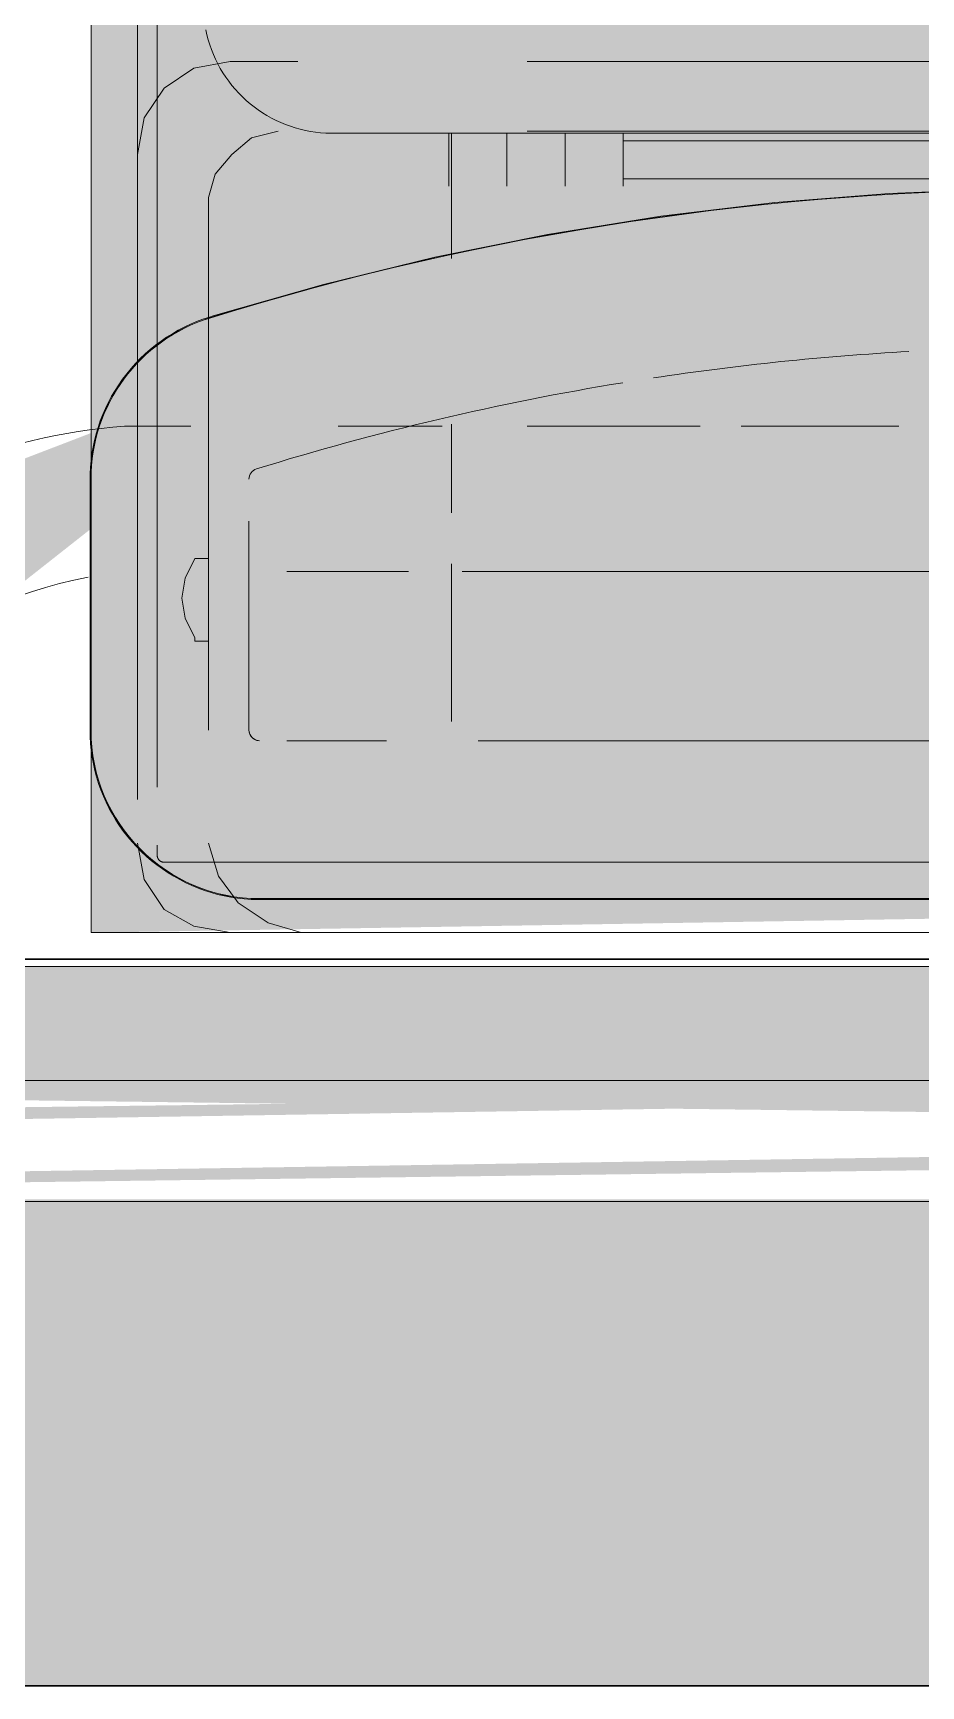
# Model space of a CAD drawing. Header units: metres. Extents: x 5 to 242, y -3 to 162.
# Drawn here: x 181.0444 to 181.2275, y 80.4457 to 80.7869 of the extents above; entities that cross this region are included whole.
import ezdxf

# ---------------------------------------------------------------- set-up
doc = ezdxf.new("R2010")
doc.units = ezdxf.units.M
doc.layers.add('1053_ARQ_BASE_MATADOURO_dwg', color=7, linetype='Continuous', lineweight=5, true_color=0x767676)
for name, color, linetype, lineweight in [('A-EQUIPAMENTOS', 7, 'Continuous', 5), ('A-PAREDE', 7, 'Continuous', 30), ('A-WALL', 7, 'Continuous', 9), ('A_lay', 7, 'Continuous', 5), ('P-PIPE', 7, 'Continuous', 5), ('P-SANR-FIXT', 7, 'Continuous', 5)]:
    doc.layers.add(name, color=color, linetype=linetype, lineweight=lineweight)

# ---------------------------------------------------------------- blocks, each defined once
blk = doc.blocks.new('UT_Bacia com caixa acoplada - UT_Bacia com caixa acoplada-3248018-TÉRREO 1_20')
at = {"layer": 'P-SANR-FIXT', "color": 9, "true_color": 0xc0c0c0}
for p, q in [((0.1649999999997719, -0.01229811905160714), (-0.1650000000001877, -0.01229811905153783)), ((-0.1649999999999998, -0.01245945945945865), (0.165, -0.01245945945945865)), ((0.165, -0.01249999999999924), (-0.1649999999999998, -0.01249999999999924)), ((0.1672043461841086, -0.09040602553514086), (0.1672043461841085, -0.04729894077870246)), ((0.1672043461841087, -0.09040602553514086), (0.1672043461841086, -0.04729894077870244)), ((0.1997989407787032, -0.09910397061031756), (0.1997989407787032, -0.04729894077870239)), ((0.1998394813192438, -0.04729894077870239), (0.1998394813192439, -0.09910397061031756)), ((0.2000008217269358, -0.09910397061034401), (0.2000008217269358, -0.04729894077884037)), ((0.1861473656076276, -0.4288368561510854), (0.1861473656077662, -0.09910397061041332)), ((0.08999999999999939, -0.1595600000000009), (0.08999999999999939, -0.1704400000000009)), ((0.08999999999999939, -0.1595600000000009), (0.08999999999999939, -0.1704400000000009)), ((0.1019999999999994, -0.1704400000000009), (0.1019999999999994, -0.1595600000000009)), ((0.1019999999999994, -0.1704400000000009), (0.1019999999999994, -0.1595600000000009)), ((0.1019999999999994, -0.1595600000000009), (0.1019999999999994, -0.1704400000000009)), ((0.1019999999999994, -0.1595600000000009), (0.1019999999999994, -0.1704400000000009)), ((0.1139999999999994, -0.1595600000000009), (0.1139999999999994, -0.1704400000000009)), ((0.1139999999999994, -0.1595600000000009), (0.1139999999999994, -0.1704400000000009)), ((0.1139999999999994, -0.1704400000000009), (0.1139999999999994, -0.1595600000000009)), ((0.1139999999999994, -0.1704400000000009), (0.1139999999999994, -0.1595600000000009)), ((0.1259999999999994, -0.1704400000000009), (0.1259999999999994, -0.1595600000000009)), ((0.1259999999999994, -0.1704400000000009), (0.1259999999999994, -0.1595600000000009)), ((0.08999999999973698, -0.1610900000001306), (-0.0900000000001528, -0.1610900000000613)), ((0.08999999999999937, -0.1689100000000008), (0.08999999999999937, -0.1610900000000008)), ((0.08999999999999937, -0.1689100000000008), (0.08999999999999937, -0.1610900000000008)), ((0.1499999999999312, -0.1704735377196816), (-0.1500000000002085, -0.1704735377196123)), ((-0.0900000000001528, -0.168910000000037), (0.08999999999973698, -0.168910000000037))]:
    blk.add_line(p, q, dxfattribs=at)
at = {"layer": 'P-SANR-FIXT', "color": 254, "true_color": 0xe0e0e0}
for p, q in [((0.1649999999997719, -0.02000242522442441), (-0.1650000000001877, -0.02000242522442441)), ((0.123910482490763, -0.02000242522449371), (0.1083004234524375, -0.02000242522449371))]:
    blk.add_line(p, q, dxfattribs=at)
at = {"layer": 'P-SANR-FIXT', "color": 254, "true_color": 0xd3d3d3}
for p, q in [((0.1791942856514179, -0.02000242522442441), (0.1649999999999105, -0.02000242522442441)), ((0.1858437795863756, -0.02058788725375453), (0.1858788169411069, -0.02063586160787236)), ((0.1861473656077662, -0.02356000000010899), (0.1861473656077662, -0.02148769150350818)), ((0.1861473656077662, -0.09910397061041332), (0.1861473656077662, -0.03550016951446396)), ((0.119918811689012, -0.04509459459459393), (-0.1198088111199559, -0.04509459459459392)), ((0.119918811689012, -0.04509459459459381), (-0.1198088111199559, -0.04509459459459381)), ((0.1593711800682698, -0.04509459459459395), (0.1388199836378742, -0.04509459459459395)), ((0.1593711800682698, -0.04509459459459381), (0.1388199836378743, -0.04509459459459381)), ((0.1672043461841085, -0.04729894077870246), (0.1672043461841086, -0.09040602553514088)), ((0.1672043461841086, -0.04729894077870245), (0.1672043461841087, -0.09040602553514086)), ((0.1254039361196079, -0.170549498954668), (0.1254039361194693, -0.1446237028165164))]:
    blk.add_line(p, q, dxfattribs=at)
at = {"layer": 'P-SANR-FIXT', "color": 254, "true_color": 0xe9e9e9}
for p, q in [((-0.1198088111199559, -0.04509459459459392), (0.119918811689012, -0.04509459459459393)), ((-0.1198088111199559, -0.04509459459459381), (0.119918811689012, -0.04509459459459381)), ((0.1388199836378742, -0.04509459459459395), (0.1593711800682697, -0.04509459459459395)), ((0.1388199836378742, -0.04509459459459381), (0.1593711800682697, -0.04509459459459381)), ((0.1254039361196079, -0.08160507972351698), (0.1254039361196079, -0.04908992771106514)), ((0.1254039361194693, -0.110442718001934), (0.1254039361194693, -0.09214260642078825))]:
    blk.add_line(p, q, dxfattribs=at)
at = {"layer": 'P-SANR-FIXT', "color": 9, "true_color": 0xc0c0c0, "flags": 128}
for points in [[(0.2000008217269358, -0.04729894077884037), (0.1999728248028125, -0.04589928122195724), (0.1998888788193515, -0.04450186082181299), (0.1997491180724523, -0.04310891515291806), (0.1995537661493316, -0.04172267263114755), (0.1993031355714724, -0.04034535094897729), (0.1989976272942524, -0.03897915352714481), (0.1986377300660253, -0.03762626599008145), (0.1982240196452687, -0.03628885266934304), (0.197757157880372, -0.0349690531408607), (0.1972378916508176, -0.03366897880231846), (0.1966670516714188, -0.0323907094954393), (0.1960455511648801, -0.03113629017837793), (0.1953743843990778, -0.02990772765438778), (0.1946546250977925, -0.02870698736140585), (0.1938874247223976, -0.02753599022789167), (0.193074010629773, -0.02639660959935591), (0.1922156841087981, -0.02529066824188504), (0.1913138182988907, -0.02421993542550372), (0.1903698559932247, -0.02318612409437447), (0.1893853073296763, -0.02219088812626014), (0.1883617473765673, -0.0212358196862393), (0.1873008136111268, -0.0203224466802878), (0.1862042033012051, -0.01945223031004353), (0.1850736707892695, -0.01862656273630837), (0.183911024686306, -0.01784676485094078), (0.1827181249779824, -0.0171140841642773), (0.1814968800493105, -0.01642969280912257), (0.1802492436315501, -0.01579468566567393), (0.1789772116771754, -0.01521007860973696), (0.1776828191656772, -0.01467680688811288), (0.1763681368490707, -0.01419572362157378), (0.1750352679384949, -0.01376759844096978), (0.1736863447400829, -0.01339311625515147), (0.1723235252431503, -0.01307287615562818), (0.1709489896679112, -0.01280739045837781), (0.1695649369784031, -0.01259708388377858), (0.1681735813633943, -0.01244229287757335), (0.1667771486951136, -0.01234326507238147), (0.1653778729682985, -0.01230015889142142), (0.1649999999997719, -0.01229811905160714)], [(0.175365874490613, -0.1325345878290164), (0.1766944510208137, -0.1320933224818762), (0.1780043189238855, -0.131599281208952), (0.1792933826908026, -0.1310532543712943), (0.1805595800944342, -0.1304561154949115), (0.1818008854892232, -0.1298088198747895), (0.1830153130512626, -0.1291124030459181), (0.1842009199553067, -0.1283679791265908), (0.1853558094835873, -0.1275767390363346), (0.1864781340590889, -0.1267399485904107), (0.1875660982016205, -0.1258589464751125), (0.188617961401138, -0.124935142105872), (0.1896320409002801, -0.1239700133725397), (0.1906067143888878, -0.1229651042753038), (0.1915404225967872, -0.1219220224542283), (0.1924316717902395, -0.1208424366179552), (0.1932790361606945, -0.1197280738732321), (0.1940811601055684, -0.1185807169628914), (0.1948367603981362, -0.1174022014132484), (0.1955446282387766, -0.116194412597713), (0.1962036311900643, -0.11495928272077), (0.1968127149879478, -0.1136987877266971), (0.1973709052283186, -0.1124149441386324), (0.1978773089256476, -0.1111098058324273), (0.1983311159418841, -0.109785460751037), (0.1987316002832631, -0.1084440275640227), (0.1990781212596139, -0.1070876522782643), (0.1993701245117154, -0.105718504804942), (0.1996071428964402, -0.1043387754879166), (0.1997887972350938, -0.1029506715999527), (0.1999147969192658, -0.1015564138108042), (0.1999849403764107, -0.1001582326357571), (0.2000008217269358, -0.09910397061034401)], [(-0.1753658744911674, -0.1325345878290164), (-0.1526089801759543, -0.139094959661913), (-0.129607944047264, -0.1447400508453244), (-0.1063995628563222, -0.1494608304373936), (-0.08302096506223279, -0.1532497461980049), (-0.05950955143430838, -0.1561007366701151), (-0.03590293521875756, -0.1580092408771847), (-0.01223888196537009, -0.1589722056195879), (0.01144475088794461, -0.1589880903591233), (0.03511007458128479, -0.1580568696837236), (0.05871922964517835, -0.1561800333476513), (0.08223444646754179, -0.1533605838887754), (0.1056181057180125, -0.1496030318247995), (0.1288327985301348, -0.1449133884373125), (0.1518413863472852, -0.1392991561554432), (0.1746070603375298, -0.1327693165533268), (0.175365874490613, -0.1325345878290164)], [(0.1761263644402145, -0.1918352059718787), (0.1758936795717866, -0.1907946663492771), (0.1756195703395195, -0.1897642639604512), (0.1753044752601771, -0.1887456472291868), (0.1749488984184223, -0.1877404457251147), (0.1745534086610951, -0.1867502675563055), (0.1741186386879501, -0.1857766967963775), (0.1736452840378854, -0.1848212909510376), (0.1731341019774529, -0.18388557846572), (0.1725859102887403, -0.1829710562808363), (0.1720015859616142, -0.1820791874368539), (0.1713820637904624, -0.181211398733571), (0.1707283348786252, -0.1803690784478136), (0.1700414450525921, -0.179553574112328), (0.1693224931898476, -0.1787661903602337), (0.1685726294598095, -0.1780081868373252), (0.1677930534847914, -0.1772807761877661), (0.1669850124197416, -0.1765851221133826), (0.1661497989579653, -0.175922337512103), (0.1652887492631089, -0.1752934826981049), (0.1644032408308693, -0.1746995637049886), (0.1634946902858359, -0.1741415306762032), (0.1625645511149895, -0.1736202763457062), (0.1616143113425693, -0.1731366346093413), (0.160645491149637, -0.1726913791905379), (0.1596596404418011, -0.1722852224028975), (0.1586583363699534, -0.1719188140109826), (0.1576431808067904, -0.171592740189794), (0.1566157977849402, -0.1713075225878571), (0.1555778308979425, -0.1710636174926689), (0.1545309406712902, -0.1708614151002394), (0.1534768019061648, -0.1707012388912905), (0.1524171009996088, -0.1705833451135592), (0.1513535332470947, -0.1705079223720058), (0.1502878001301255, -0.1704750913267897), (0.1499999999999312, -0.1704735377196816)]]:
    blk.add_lwpolyline(points, dxfattribs=at)
at = {"layer": 'P-SANR-FIXT', "color": 254, "true_color": 0xe0e0e0, "flags": 128}
for points in [[(0.1213221542357449, -0.02000242522442441), (0.1283807902792138, -0.02000242522442441), (0.1351368343959097, -0.02000242522449371), (0.1415794783567147, -0.0200024252243551), (0.1476984153053283, -0.02000242522442441), (0.1534838562483408, -0.02000242522442441), (0.1589265457143589, -0.02000242522449371), (0.1640177765609744, -0.02000242522442441)], [(0.1761361094001229, -0.02000242522449371), (0.1780263364693143, -0.02000242522442441), (0.1796845832605668, -0.02000242522449371), (0.181108196933068, -0.02000242522442441), (0.1822949000085722, -0.02000242522449371)]]:
    blk.add_lwpolyline(points, dxfattribs=at)
at = {"layer": 'P-SANR-FIXT', "color": 254, "true_color": 0xd3d3d3, "flags": 128}
for points in [[(0.1640177765609744, -0.02000242522442441), (0.1687494039051831, -0.02000242522442441), (0.1691056121095509, -0.02000242522449371)], [(0.1691056121095509, -0.02000242522449371), (0.1716721765500515, -0.0200024252243551), (0.1740169260131963, -0.02000242522442441), (0.1761361094001229, -0.02000242522449371)], [(0.1822949000085722, -0.02000242522449371), (0.183242794015101, -0.02000242522442441), (0.1839503625246544, -0.02000242522449371), (0.1844164735785555, -0.02000242522442441), (0.1846403814983514, -0.02000242522449371)], [(0.1846620993287517, -0.02000242522449371), (0.1845408012873268, -0.02000242522442441), (0.1841771012140889, -0.02000242522442441), (0.1835715809516696, -0.02000242522449371), (0.1827252092032715, -0.02000242522449371), (0.1826626773281929, -0.02000242522449371)], [(0.1846620993287517, -0.02000242522449371), (0.1847214941382419, -0.02000361327908359), (0.1847807939287577, -0.02000717554220482), (0.184839903833238, -0.02001310631510023), (0.1848987292885868, -0.02002139610977465), (0.184957176186339, -0.02003203166410313), (0.1850151510240194, -0.0200449959638001), (0.1850725610545607, -0.02006026826868547), (0.1851293144337818, -0.02007782414615813), (0.1851853203682811, -0.0200976355105604), (0.1852404892608353, -0.02011967066808666), (0.1852947328528873, -0.02014389436723632), (0.1853479643664803, -0.02017026785501894), (0.185400098642171, -0.02019874893953529), (0.1854510522763896, -0.02022929205740966), (0.1855007437540866, -0.02026184834572687), (0.1855490935797163, -0.02029636572173131), (0.1855960244037851, -0.02033278896488228), (0.1856414611469049, -0.02037105980563174), (0.1856853311201034, -0.02041111701898408), (0.1857275641404231, -0.02045289652179818), (0.1857680926445784, -0.02049633147577242), (0.1858068517954063, -0.02054135239438001), (0.1858437795863756, -0.02058788725375453)], [(0.1858788169411069, -0.02063586160787236), (0.1859119078070711, -0.02068519870810124), (0.1859429992462381, -0.0207358196256595), (0.185972041518657, -0.02078764337788707), (0.1859989881632639, -0.0208405870576351), (0.1860237960706505, -0.02089456596660584), (0.1860464255538926, -0.02094949374987082), (0.1860668404102296, -0.02100528253461634), (0.1860850079806664, -0.02106184307089898), (0.186100899200841, -0.02111908487392557), (0.1861144886482907, -0.02117691636882828), (0.1861257545822315, -0.021235245037588), (0.186134678980289, -0.02129397756692797)], [(0.186134678980289, -0.02129397756692797), (0.1861412475651116, -0.02135301999717776), (0.1861454498279327, -0.02141227787328553), (0.1861472790467291, -0.02147165639492941)]]:
    blk.add_lwpolyline(points, dxfattribs=at)
at = {"layer": 'P-SANR-FIXT', "color": 9, "true_color": 0xc0c0c0}
for centre, radius, start, end in [((0.165, -0.04729894077870246), 0.03483948131924385, 4.325554366790383e-13, 90.00000000000038), ((0.165, -0.04729894077870246), 0.03479894077870322, 5.088887490341627e-14, 90.00000000000006), ((0.165, -0.0991039706103174), 0.03479894077870308, 287.2271624347441, 359.9999999999994), ((0.1650000000000001, -0.0991039706103174), 0.03483948131924375, 287.2271624347441, 1.653888434361028e-13), ((1.624300693947589e-15, 0.4330317257974887), 0.5919690886741391, 252.7728375652484, 287.2271624347505), ((1.658140291738164e-15, 0.4330317257974888), 0.5919285481335987, 252.7728375652481, 287.2271624347501)]:
    blk.add_arc(centre, radius, start, end, dxfattribs=at)
at = {"layer": 'P-SANR-FIXT', "color": 254, "true_color": 0xd3d3d3}
for centre, radius, start, end in [((0.165, -0.04729894077870246), 0.00220434618410856, 59.99999999999969, 90.00000000000072), ((0.165, -0.04729894077870246), 0.002204346184108624, 1.78111062161957e-13, 90.00000000000018), ((0.165, -0.04729894077870246), 0.002204346184108627, 2.735277026058625e-13, 90.00000000000027), ((0.165, -0.04729894077870246), 0.002204346184108552, 14.99999999999986, 75.00000000000088), ((0.165, -0.04729894077870246), 0.002204346184108571, 44.99999999999987, 59.99999999999983), ((0.165, -0.04729894077870246), 0.002204346184108549, 359.9999999999989, 44.99999999999971), ((1.632760593395233e-15, 0.4330317257974887), 0.5593339535390044, 279.2687003797559, 287.2271624347505), ((1.632760593395233e-15, 0.4330317257974887), 0.5593339535390046, 279.2687003797912, 287.2271624347502), ((0.1650000000000001, -0.0991039706103174), 0.002204346184108494, 287.227162434752, 0), ((0.1650000000000001, -0.0991039706103174), 0.002204346184108472, 287.2271624347521, 5.311526318044073e-13), ((0.1650000000000001, -0.0991039706103174), 0.002204346184108624, 287.2271624347434, 359.9999999999993), ((0.1650000000000001, -0.0991039706103174), 0.002204346184108624, 287.2271624347434, 359.9999999999993), ((1.632760593395233e-15, 0.4330317257974887), 0.5593339535390043, 273.1808030002646, 278.613581217375), ((1.632760593395233e-15, 0.4330317257974887), 0.5593339535390044, 273.1808030002642, 278.6135812173746)]:
    blk.add_arc(centre, radius, start, end, dxfattribs=at)
at = {"layer": 'P-SANR-FIXT', "color": 254, "true_color": 0xe9e9e9}
for centre, radius, start, end in [((0.165, -0.04729894077870246), 0.002204346184108559, 75.00000000000095, 90.0000000000008), ((1.632760593395233e-15, 0.4330317257974887), 0.559333953539004, 279.2687003797563, 287.2271624347509), ((1.632760593395233e-15, 0.4330317257974887), 0.5593339535390041, 279.2687003797915, 287.2271624347505), ((1.632760593395233e-15, 0.4330317257974887), 0.5593339535390043, 273.1808030002649, 278.6135812173753), ((1.632760593395233e-15, 0.4330317257974887), 0.5593339535390043, 273.1808030002646, 278.613581217375)]:
    blk.add_arc(centre, radius, start, end, dxfattribs=at)
at = {"layer": 'P-SANR-FIXT', "color": 254, "true_color": 0xe0e0e0}
blk.add_arc((0.165, -0.04729894077870246), 0.002204346184108559, 359.9999999999993, 14.99999999999991, dxfattribs=at)
blk = doc.blocks.new('1053_ARQ_BASE_MATADOURO_dwg_acoplada-4039633-TÉRREO 1_20')
at = {"layer": 'A-EQUIPAMENTOS', "true_color": 0xe2e2e2}
blk.add_hatch(color=254, dxfattribs=at).paths.add_polyline_path([(0.1997697473783403, -0.005489754939295381), (-0.2002258151509977, -0.01211112847319928), (-0.1998556764758029, -0.4911843953841146), (-0.1659186203679019, -0.5786459932328933), (-0.09605990424893535, -0.641271967843228), (-0.004604764544037244, -0.6649615169411384), (0.04613001941373623, -0.6596930199246954), (0.1092642026565285, -0.631501733791888), (0.1634203573393359, -0.581171146099515), (0.1932022284074108, -0.5155492433229086), (0.1997697471167889, -0.4897107034520739), (0.1997696624108678, -0.01211105753109114)])
at = {"layer": 'A-EQUIPAMENTOS', "color": 9, "true_color": 0xc3c3c3}
for p, q in [((0.1901999797751694, -0.02394573531674014), (0.1888328701175142, -0.01642663219998285)), ((0.1901999797750308, -0.09910409893935085), (0.1901999797751694, -0.032976102628847)), ((0.1997697473782017, -0.04729906910542159), (0.1997697473782017, -0.09899340475332029))]:
    blk.add_line(p, q, dxfattribs=at)
at = {"layer": 'A-EQUIPAMENTOS', "color": 254, "true_color": 0xd5d5d5}
blk.add_line((0.175557780566279, -0.09910409894274672), (0.1755577805661404, -0.04729906911110447), dxfattribs=at)
at = {"layer": 'A-EQUIPAMENTOS', "color": 254, "true_color": 0xe1e1e1}
blk.add_line((0.1783492950639015, -0.0663261347020427), (0.1783492950640401, -0.06564257987321508), dxfattribs=at)
at = {"layer": 'A-EQUIPAMENTOS', "color": 253, "true_color": 0xaaaaaa}
for p, q in [((0.1997697473782017, -0.09899340475332029), (0.1997697473782017, -0.4897107035870771)), ((0.190199979775258, -0.1626860492531819), (0.190199979775258, -0.4897107035869795))]:
    blk.add_line(p, q, dxfattribs=at)
at = {"layer": 'A-EQUIPAMENTOS', "color": 253, "true_color": 0xaaaaaa, "flags": 128}
for points in [[(-0.200230252621846, -0.4897107035870771), (-0.200230252621846, -0.1278460692935483), (-0.2043315815946731, -0.127846069293479), (-0.2043315815945345, -0.0950354375114166), (-0.200230252621846, -0.0950354375114166), (-0.2002302526217074, -0.005489754939295381), (-0.1758182758473205, -0.005489754939226077), (-0.1743064813428649, -0.005489754939295381), (-0.1722558168565207, -0.005489754939226077), (-0.1700770061752883, -0.005489754939226077), (-0.1626860492532113, -0.005489754939295381), (-1.386069925501943e-13, -0.005489754939226077), (0.1640531589105893, -0.005489754939226077), (0.1715111766022408, -0.005489754939226077), (0.1977190828918574, -0.005489754939226077), (0.1997697473783403, -0.005489754939295381), (0.1997697473783403, -0.007251202221422682), (0.1997697473782017, -0.009217759092197048), (0.1997697473782017, -0.04729906910542159)], [(0.1697577729485613, -0.01211106285387687), (0.169405787106969, -0.01164174839839743), (0.1632537936477977, -0.007540419425570326), (0.1564182453597987, -0.005489754939226077)], [(0.1888328701175142, -0.01642663219998285), (0.1847315411448257, -0.01027463874074219), (0.1785795476855157, -0.006856864596812011), (0.1710604445688277, -0.005489754939226077)], [(0.1785795476856543, -0.1838975652546409), (0.1847315411448257, -0.1797962362819524), (0.1888328701173756, -0.1736442428227811), (0.1901999797750308, -0.1661251397060238), (0.1901999797750308, -0.09910409893935085)]]:
    blk.add_lwpolyline(points, dxfattribs=at)
at = {"layer": 'A-EQUIPAMENTOS', "color": 9, "true_color": 0xc3c3c3, "flags": 128}
for points in [[(0.175557780566279, -0.02394573531674014), (0.1735071160797961, -0.01711018702881047), (0.1697577729485613, -0.01211106285387687)], [(0.1783492950639015, -0.0827314505931432), (0.1803999595503843, -0.07863012162038541), (0.1810835143792119, -0.07452879264748899)], [(0.1612031291613148, -0.1709100235076092), (0.1666715677917971, -0.1695429138500926), (0.1707728967644856, -0.1661251397060238), (0.1741906709084851, -0.162023810733266), (0.1755577805661404, -0.1572389269316113), (0.175557780566279, -0.09910409894274672)], [(0.1571461032152554, -0.1852646749123655), (0.1710604445688277, -0.1852646749122961), (0.1785795476856543, -0.1838975652546409)]]:
    blk.add_lwpolyline(points, dxfattribs=at)
at = {"layer": 'A-EQUIPAMENTOS', "color": 254, "true_color": 0xe1e1e1, "flags": 128}
blk.add_lwpolyline([(0.1783492950640401, -0.06564257987321508), (0.1776657402352124, -0.06564257987321508), (0.1756150757488682, -0.06564257987321508)], dxfattribs=at)
at = {"layer": 'A-EQUIPAMENTOS', "color": 254, "true_color": 0xd5d5d5, "flags": 128}
for points in [[(0.1810835143792119, -0.07452879264748899), (0.1803999595502457, -0.07042746367480049), (0.1783492950639015, -0.0663261347020427)], [(0.1756150757487296, -0.0827314505930739), (0.1776657402352124, -0.0827314505930046), (0.1783492950639015, -0.0827314505931432)], [(-0.05486548290875981, -0.1709100235076092), (-0.02426911381726095, -0.1709100235076092), (-0.0002302526217528794, -0.1709100235076092), (0.02380860857375519, -0.1709100235075399), (0.1097812742812352, -0.1709100235076785)], [(-0.05062469145686628, -0.1852646749122961), (-0.02455666162146445, -0.1852646749122961), (-0.0002302526217528794, -0.1852646749122961), (0.02409615637809729, -0.1852646749122961), (0.1097812742847003, -0.1852646749122268)]]:
    blk.add_lwpolyline(points, dxfattribs=at)
blk = doc.blocks.new('1053_ARQ_BASE_MATADOURO_dwg_A$C51235BF3-4039635-TÉRREO 1_20')
at = {"layer": 'A-EQUIPAMENTOS', "true_color": 0xe2e2e2}
h = blk.add_hatch(color=254, dxfattribs=at)
h.paths.add_polyline_path([(0.001627097488101572, 0.1103316731749334), (0.00841084012954998, 0.06711125408402387), (0.03626650286936965, 0.0279185228962042), (0.08300286792175139, 0.003696003249220121), (0.1239484246311284, 0.0003317482766276953), (0.297913155285364, 0.00452840454026773), (0.297913155285364, 0.03033174574707791), (0.07827734061320844, 0.03689087589057727), (0.04294929664874726, 0.06711125300129533), (0.03252464786018063, 0.1003316789861377), (0.03252464786018063, 0.1103316725719929)])
h.paths.add_polyline_path([(0.7990085656054806, 0.1103316247462046), (0.7681110153914135, 0.1103316247462046), (0.7588779297554051, 0.07199615843601041), (0.7203690436350201, 0.03916043066821367), (0.6979132411157127, 0.02145419439735888), (0.6979132411157127, 0.001714878527175097), (0.7508164453360046, 0.02203129919222793), (0.7885853605028555, 0.06419142796919605), (0.7990085652560523, 0.09822067520818746)])
at = {"layer": 'A-EQUIPAMENTOS', "color": 254, "true_color": 0xe1e1e1}
for p, q in [((0.5197539361988402, 0.03033174574375153), (0.6079247547825283, 0.03033174574375153)), ((0.6324630141730869, 0.03033174574375153), (0.6575096184361384, 0.03033174574375153)), ((0.5312670408508743, 0.0003317482769489289), (0.5637878980693425, 0.0003317482769489289)), ((0.5722326765645518, 0.0003317482769489289), (0.6079247494688583, 0.0003317482769489289)), ((0.6254778364825836, 0.0003317482769489289), (0.6469701764746484, 0.0003317482769489289))]:
    blk.add_line(p, q, dxfattribs=at)
at = {"layer": 'A-EQUIPAMENTOS', "color": 254, "true_color": 0xeaeaea}
blk.add_line((0.6079247547825283, 0.03033174574375153), (0.6213609178183152, 0.03033174574375153), dxfattribs=at)
at = {"layer": 'A-EQUIPAMENTOS', "color": 253, "true_color": 0xaaaaaa}
blk.add_line((0.677337759905674, 0.0003317482769489289), (0.6910290277737658, 0.0003317482769489289), dxfattribs=at)
for centre, radius, start, end in [((0.6820759854454082, 0.1208487115800381), 0.1208491658938303, 274.2486178663262, 345.3731910626143), ((0.6810312305751722, 0.1226894240826368), 0.09289734084292371, 280.8648654859555, 339.615542531289)]:
    blk.add_arc(centre, radius, start, end, dxfattribs=at)
blk = doc.blocks.new('1053_ARQ_BASE_MATADOURO_dwg_arq geral tgov-4039641-TÉRREO 1_20')
at = {"layer": 'A_lay', "true_color": 0xaaaaaa}
h = blk.add_hatch(dxfattribs=at)
h.set_pattern_fill('FP_8', color=253, style=0, pattern_type=2)
h.set_pattern_definition([(90, (-0.43, 0), (-0.6125, 3.750480822388769e-17), []), (180, (-0.43, 0), (-7.500961644777538e-17, -0.6125), [])])
h.paths.add_polyline_path([(25.1255469207727, -2.525965459945342), (25.1440699569377, -2.549311167218509), (25.21361192062108, -2.570337723717156), (25.22569632900267, -2.507924567626908), (25.13728621164595, -2.523850746675438)])
h.paths.add_polyline_path([(25.10943054890613, -2.507924567626908), (25.13728621164595, -2.523000376926918), (25.21822966577027, -2.499765842756603), (25.1255469207727, -2.506716018809966)])
h.paths.add_polyline_path([(25.08973124521644, -2.493883603560227), (25.1255469207727, -2.506307743021979), (25.13728621164595, -2.494300385033398), (25.09498995857009, -2.493929692001893)])
h.paths.add_polyline_path([(24.16822972102102, -2.59033772349337), (24.34668848617002, -2.590337669476909), (24.3579627107081, -2.542539649100398), (24.39985382843782, -2.498828927838161), (24.44778381065979, -2.462491779119444), (24.4543514200934, -2.074788535311858), (24.48241961285678, -2.011083122204622), (24.55453446924383, -1.94770173972953), (24.64778392725345, -1.924848058688966), (24.74103337716412, -1.947701772775654), (24.81314821108977, -2.011083180807034), (24.84779777110373, -2.10065139660594), (24.85208742139326, -2.480337688741469), (25.08261082160233, -2.490899947715984), (25.10943054890613, -2.493502505585104), (25.6900527953612, -2.490337722793289), (25.69005279557327, -2.305361665785167), (25.65460425049841, -2.287944106882132), (25.63759693276523, -2.260259170332197), (25.63556113606079, -2.232923688126672), (25.6444130749079, -2.207883884322651), (25.66753133216734, -2.186205896534652), (25.69822966633387, -2.163930560006671), (25.70492839599481, -1.815337722189549), (25.73528871325028, -1.792041431395727), (25.74822966521645, -1.790337722748332), (26.04822966505885, -1.790337722748332), (26.06045915165083, -1.724399947818545), (26.14822966558865, -1.696706646100978), (26.13822966569576, -0.6403377242384451), (26.06822966272034, -0.640337720513105), (26.06030513292322, -0.5203377027062227), (25.06822966330244, -0.5203377027062227), (25.06822966330244, -0.6403377231906456), (24.45035819185438, -0.6403377242384451), (24.4529036188304, -0.741401484568304), (24.41431197228885, -0.8362668623333246), (24.34339159642897, -0.9063709973600348), (24.24926724915574, -0.9432622871239535), (24.14822966558869, -0.9501365051099856), (24.14822986110841, -1.491991188484247), (24.1954318624698, -1.500559960448355), (24.24066340207973, -1.540453953229769), (24.25822985190318, -1.589972912615605), (24.25199915755401, -2.218532881649822), (24.21949630704749, -2.264811022452017), (24.16822972102088, -2.288682321495803), (24.14822972140988, -2.294980856657142), (24.14822966558869, -2.590337723493301)])
h.paths.add_polyline_path([(25.14407004264492, -2.570337811494816), (25.20288455101413, -2.570337807759427), (25.13873112628361, -2.552063188012765)])
h.paths.add_polyline_path([(25.1982296661188, -2.59033772349337), (25.20822966587738, -2.580337723716981), (25.1440699569377, -2.580337723717119), (25.1440699569377, -2.590337717905637)])
h.paths.add_polyline_path([(25.21822966577027, -2.570337723939759), (25.23172966518911, -2.570337723717156), (25.22316629135909, -2.547117298814867)])
h.paths.add_polyline_path([(25.33881944254993, -1.896120293065727), (25.31076829042295, -1.894173905253204), (25.31126877618967, -1.786815233528445), (25.33931992796736, -1.790337722748332), (25.33881944254993, -1.895991699769936)])
h.paths.add_polyline_path([(24.91423196881991, -1.894173905253204), (24.88618081703335, -1.894045311957413), (24.88668130233435, -1.784868843853321), (24.91473245422846, -1.784997439011712), (24.91423255830671, -1.894045311957413)])
h.paths.add_polyline_path([(26.09822966487286, -1.890337724238473), (26.14822966558865, -1.890337724238473), (26.13822966584144, -1.789439399781181), (26.09822966487286, -1.840337721630767)])
h.paths.add_polyline_path([(26.09153093488744, -1.815337722019132), (26.09153093488744, -1.800376931998095), (26.08358500376469, -1.804982383168739)])
h.paths.add_polyline_path([(26.0732296647664, -1.797036452238996), (26.12822966580287, -1.770337723195344), (26.12822966580287, -1.756837723866179), (26.06472966629308, -1.756837723866179), (26.07217347037918, -1.792041431427745)])
h.paths.add_polyline_path([(26.08358500376469, -1.804982383168739), (26.07921378410596, -1.794429325314212), (26.0732296647664, -1.797036452238996)])
h.paths.add_polyline_path([(25.09859698836237, -1.771114109083856), (25.06203579623268, -1.762385219956963), (25.03236565622498, -1.73503077402701), (25.03894692333423, -1.672555740922548), (25.08584454504303, -1.607665440067273), (25.12309623917113, -1.589067157357721), (25.14346680289568, -1.591215172782347), (25.20181055064331, -1.668537851422827), (25.18513299990459, -1.739003432016074), (25.17139230039922, -1.758372414856962), (25.12696508131928, -1.770477404817749)])
h.paths.add_polyline_path([(26.12822966603573, -1.723837723866169), (26.12822966584141, -1.710337722715154), (26.0682296627202, -1.723837723866169)])
h.paths.add_polyline_path([(25.41367495758471, -1.638537568971341), (25.3839556803769, -1.591215172782347), (25.38779499820966, -1.542558276805527), (25.39127473846965, -1.508337207533765), (25.36430275778001, -1.329645516350704), (25.3453718578677, -1.233004720396703), (25.40130234874586, -1.222644983207543), (25.41185339773085, -1.236830703913971), (25.41185339773085, -1.410599016660982), (25.44152869086266, -1.604985905811028), (25.42879124574817, -1.620329000531378)])
h.paths.add_polyline_path([(25.42649868025922, -1.52617881819588), (25.38408867316321, -1.362791229854063), (25.38044382966699, -1.362120595948567), (25.40130234874586, -1.523228289042242), (25.41918765037135, -1.525701648148902)])
h.paths.add_polyline_path([(24.89208504778814, -1.030797811224832), (24.8500420720766, -1.216978865316749), (24.89120157252533, -1.223520102962041), (24.89173952688009, -1.10617013238359)])
h.paths.add_polyline_path([(24.84570530604118, -1.36147697025427), (24.83195502916353, -1.350215607059922), (24.83209225616906, -1.264051405619206), (24.84269350701929, -1.194797260885246), (24.89208504778814, -1.030797811224832), (24.92272415244969, -1.017574066295895), (24.92202502733575, -0.9610707908866715), (24.89173952687995, -0.9603803418574052), (24.89208504778814, -0.9224564571443352), (24.94051732118363, -0.9223246667532377), (24.94558852002999, -0.8625662717960352), (24.97764567471276, -0.8248050250110792), (24.99910639168255, -0.8248050250109406), (25.02174862714437, -0.8701290758139438), (25.05608141783168, -0.9761341021707484), (25.04538647641219, -1.00358486920573), (25.01425793906687, -0.9423040317523302), (24.99147104390432, -0.926453018560787), (24.91013197016442, -1.039150912005685), (24.90880028798723, -1.329645516350635), (24.84938180608157, -1.361010085456495)])
h.paths.add_polyline_path([(25.37063525209681, -1.347888682037427), (25.3709308244008, -1.266647729009144), (25.3453718578677, -1.266988560557174), (25.36493829789818, -1.329645516350704)])
h.paths.add_polyline_path([(24.85996672255, -1.347345711663173), (24.89086396771017, -1.329645516350704), (24.88886233476314, -1.234433211581909), (24.83209225616906, -1.234172968188514), (24.83568604067741, -1.264124917789846), (24.86034770414708, -1.264906464144417), (24.8600478635931, -1.329645516350704)])
at = {"layer": 'A-PAREDE', "color": 253, "true_color": 0xaaaaaa}
blk.add_line((28.29822966561187, -2.740337723866105), (24.19822966551874, -2.740337723866105), dxfattribs=at)
at = {"layer": 'A-PAREDE', "color": 253, "true_color": 0xaaaaaa, "flags": 128}
blk.add_lwpolyline([(28.29822966561187, -2.590337723493576), (26.29822966561187, -2.590337723493576), (26.29822966561187, -0.6403377242386341), (26.34822966565844, -0.6403377242386341), (26.34822966565844, -0.49033772200346), (26.09822966565844, -0.49033772200346), (26.09822966565844, -0.6403377242386341), (26.148229665705, -0.6403377242386341), (26.148229665705, -2.590337723493576), (24.19822966551874, -2.590337723493576)], dxfattribs=at)
for name, p, rotation in [('1053_ARQ_BASE_MATADOURO_dwg_acoplada-4039633-TÉRREO 1_20', (24.64755355706437, -2.590337812900703), 179.9999898619997), ('1053_ARQ_BASE_MATADOURO_dwg_A$C51235BF3-4039635-TÉRREO 1_20', (25.14569705177562, -2.480006044730707), 180)]:
    blk.add_blockref(name, p, dxfattribs=dict(rotation=rotation))
blk = doc.blocks.new('1053_ARQ_BASE_MATADOURO_dwg-3625622-TÉRREO 1_20')
blk.add_blockref('1053_ARQ_BASE_MATADOURO_dwg_arq geral tgov-4039641-TÉRREO 1_20', (130.2097949645677, 83.1860339743535))

msp = doc.modelspace()

# ---------------------------------------------------------------- hatches: boundary and pattern name
at = {"layer": 'A-WALL', "true_color": 0xffd4aa, "transparency": 33554483}
h = msp.add_hatch(color=41, dxfattribs=at)
h.paths.add_polyline_path([(193.1567896733182, 80.44569625048727), (193.3067896732253, 80.44569625048727), (193.3067896732253, 80.59419625048731), (180.608289673295, 80.59419625048739), (180.608289673295, 80.44569625048734), (193.1067896704778, 80.44569625048727)])
h.paths.add_polyline_path([(180.9916495211326, 80.54612217728679), (180.7530689953626, 80.55496101205162), (180.756789673295, 80.57027032294408), (181.4402135657446, 80.56143148817927), (181.4402135657446, 80.54612217728679), (181.0563438183661, 80.54612217728679)])
h.paths.add_polyline_path([(184.8236042034415, 80.54612217728679), (184.2233657810785, 80.55496101205162), (184.2233657810785, 80.57027032294401), (184.9105103514603, 80.5614314881792), (184.9067896733183, 80.54612217728679), (184.8867896178859, 80.54612217728679)])
h.paths.add_polyline_path([(183.4037796727828, 80.54612217728679), (183.4037796727828, 80.57027032294401), (184.0915657644921, 80.5614314881792), (184.0915657644921, 80.54612217728679), (183.5155499689334, 80.54612217728679)])
h.paths.add_polyline_path([(181.6303086348507, 80.54612217728686), (181.5720135823309, 80.55496101205162), (181.5720135823309, 80.57027032294408), (182.2597996740402, 80.55976566216547), (182.2597996740402, 80.54612217728686), (182.0622677380857, 80.54612217728686)])
h.paths.add_polyline_path([(185.5968872375716, 80.5501221780309), (185.5037796732485, 80.55896101279572), (185.5145501854306, 80.5742703236882), (186.4988476450706, 80.56543148892338), (186.4988476450706, 80.5501221780309), (185.8567896732717, 80.5501221780309)])
h.paths.add_polyline_path([(186.6306476450707, 80.55012217803105), (186.6306476450707, 80.5742703236882), (187.4008896722841, 80.56543148892338), (187.4008896722841, 80.55012217803105), (186.7395815445961, 80.55012217803105)])
h.paths.add_polyline_path([(188.9581711259396, 80.55012217803105), (188.5643250399451, 80.55896101279586), (188.5643250399451, 80.5742703236882), (189.3329316995258, 80.56543148892338), (189.3329316995258, 80.55012217803105), (188.9595383222338, 80.55012217803105)])
h.paths.add_polyline_path([(188.432525039945, 80.55012217803105), (187.8137796733184, 80.55896101279586), (187.8137796733184, 80.5742703236882), (188.432525039945, 80.56543148892338), (188.432525039945, 80.55137093331231)])
h.paths.add_polyline_path([(189.9328771131869, 80.55012217803105), (189.4647316995257, 80.55896101279586), (189.4647316995257, 80.5742703236882), (189.9597996732952, 80.56543148892338), (189.9597996732952, 80.55012217803105)])
at = {"layer": 'P-PIPE', "true_color": 0x69503c}
for points in [[(180.756789673295, 80.55819625011544), (181.4402135657446, 80.56902156766274), (181.4402135657446, 80.57027032294408), (180.7530689953626, 80.56143148817927), (180.7530689953626, 80.55819625011544)], [(180.7767897287273, 80.54612217728679), (181.4402135657446, 80.55496101205162), (181.4402135657446, 80.55819625011544), (180.7530689953626, 80.54737093256813), (180.756789673295, 80.54612217728679)]]:
    msp.add_hatch(color=27, dxfattribs=at).paths.add_polyline_path(points)

# ---------------------------------------------------------------- linework, layer by layer
at = {"layer": 'A-WALL', "color": 253, "true_color": 0xaaaaaa}
for p, q in [((182.7567896733182, 80.59569625048724), (180.7567896732948, 80.59569625048725)), ((182.7582896733182, 80.59419625048723), (180.7567896732948, 80.59419625048724))]:
    msp.add_line(p, q, dxfattribs=at)
at = {"layer": 'A-WALL', "color": 253, "true_color": 0xbbb2aa}
msp.add_line((180.6067896732949, 80.44569625048726), (193.306789673225, 80.44569625048713), dxfattribs=at)
at = {"layer": 'P-PIPE'}
for p, q in [((181.4402135657446, 80.57069625011552), (180.7530689953626, 80.57069625011545)), ((180.7530689953626, 80.5456962501155), (181.4402135657446, 80.5456962501155))]:
    msp.add_line(p, q, dxfattribs=at)

# ---------------------------------------------------------------- block references
at = {"layer": '1053_ARQ_BASE_MATADOURO_dwg', "color": 253, "true_color": 0xaaaaaa}
msp.add_blockref('1053_ARQ_BASE_MATADOURO_dwg-3625622-TÉRREO 1_20', (26.39876504313851, 0), dxfattribs=at)
at = {"layer": 'P-SANR-FIXT', "color": 9, "true_color": 0xc0c0c0, "rotation": 179.999989898014}
msp.add_blockref('UT_Bacia com caixa acoplada - UT_Bacia com caixa acoplada-3248018-TÉRREO 1_20', (181.2561135657443, 80.59569628982646), dxfattribs=at)

doc.saveas('drawing.dxf')
